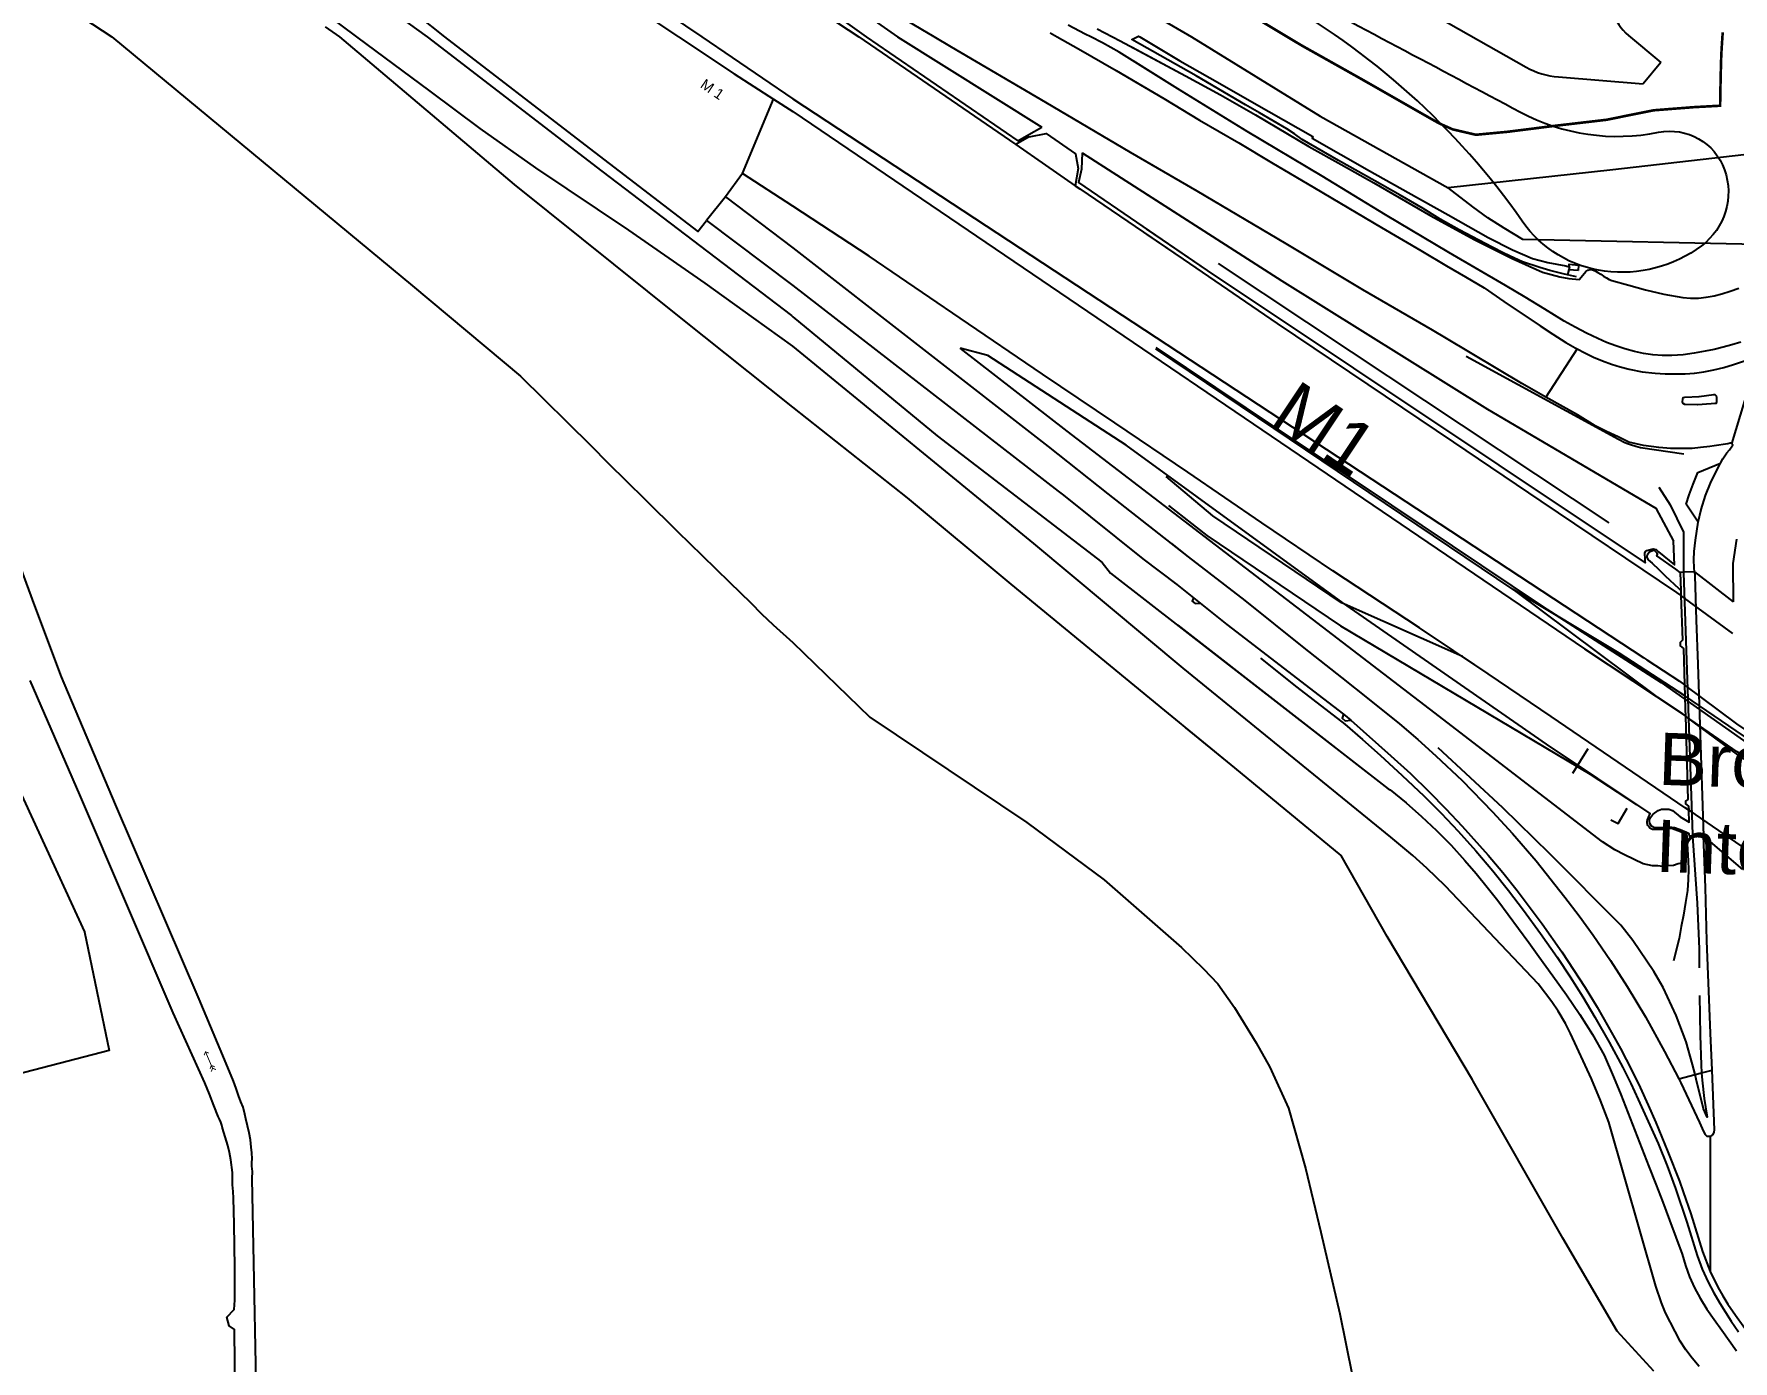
# Model space of a CAD drawing. Header units: millimetres. Extents: x 111502 to 977541, y 8702 to 1044108.
# Drawn here: x 488854.7 to 489180, y 240746.4 to 241000.6 of the extents above; entities that cross this region are included whole.
import ezdxf

# ---------------------------------------------------------------- set-up
doc = ezdxf.new("R2010")
doc.units = ezdxf.units.MM
doc.header["$LTSCALE"] = 0.25
doc.linetypes.add('DASHED2', pattern=[9.525, 6.35, -3.175])
for name, color, linetype in [('E HVSS As Laid HV', 10, 'Continuous'), ('X HVSS Site Background', 8, 'Continuous'), ('X HVSS Site Outline', 210, 'Continuous')]:
    doc.layers.add(name, color=color, linetype=linetype)
doc.styles.add('Arial', font='arial.ttf')
doc.styles.add('OS Master Map$1$Standard', font='txt')
doc.styles.add('Proposed Employment Area - 11-089-MP013-01a$0$Standard', font='txt')

# ---------------------------------------------------------------- blocks, each defined once
blk = doc.blocks.new('Proposed Commercial Boundary - 09.02.22')
at = {"layer": 'X HVSS Site Outline', "const_width": 500}
blk.add_lwpolyline([(489178035, 241000874), (489177962, 240999802), (489177891, 240998730), (489177821, 240997650), (489177757, 240996534), (489177723, 240995423), (489177692, 240994348), (489177663, 240993272), (489177638, 240992195), (489177614, 240991120), (489177593, 240990046), (489177536, 240986814), (489172412, 240986531), (489164790, 240985935), (489155762, 240984116), (489145970, 240982973), (489136913, 240981827), (489130758, 240981249), (489126318, 240982288), (489123649, 240983473), (489108470, 240992138), (489097440, 240998334), (489086416, 241004935)], dxfattribs=at)
blk = doc.blocks.new('commercial background')
at = {"layer": 'X HVSS Site Background'}
for p, q in [((453.37, 622.05), (627.69, 523.3)), ((647.3, 529.32), (653.48, 524.14)), ((653.48, 524.14), (650.08, 520.09)), ((633.88, 521.4), (650.08, 520.09))]:
    blk.add_line(p, q, dxfattribs=at)
at = {"layer": 'X HVSS Site Background', "flags": 128}
blk.add_lwpolyline([(297.76, 795.91), (299.25, 786.09, 0.171396), (322.8, 742, -0.159917), (335.16, 720.05, 0.156852), (365.87, 664.74, 0.097544), (417.35, 632.59, -0.054249), (451.83, 614.97, 0.023813), (579.38, 539.73, -0.001199), (626.62, 514.66, 0.174027), (653.07, 510.79, -0.373243), (665.69, 503.63, -0.328516), (661.28, 489.05, -0.195571), (642.71, 484.19, -0.210652), (626.96, 493.75, 0.114792), (578.8, 537.05, 0.018282), (509.97, 571.78, -0.045174), (422.04, 622.23, 0.022915), (380.93, 648.31, 0.002072), (344.51, 668.94, -0.226002), (325.65, 695.65, 0.144624), (296.32, 755.19, -0.231368), (289.22, 778.95, -0.118362), (293.5, 789.05, 0.21791), (294.92, 795.86)], format="xyb", close=True, dxfattribs=at)
at = {"layer": 'X HVSS Site Background'}
for centre, radius, start, end in [((653.08, 536.22), 9, 158.4187, 230.032), ((635.08, 536.35), 15, 240.4683, 265.3844)]:
    blk.add_arc(centre, radius, start, end, dxfattribs=at)
at = {"layer": 'X HVSS Site Background', "style": 'Proposed Employment Area - 11-089-MP013-01a$0$Standard'}
for p, rotation in [((485.88, 899.5), 95.9302), ((729.37, 850.69), 240.5366), ((319.53, 839.47), 95.9302), ((520.9, 756.6), 330.4683), ((1582.14, 507.49), 240.4683), ((1846.75, 293.1), 209.3143), ((1096.5, 265.37), 60.4683)]:
    blk.add_attdef('NOOFPARKINGSPACES', p, '', height=0.3, rotation=rotation, dxfattribs=at)
blk = doc.blocks.new('OS Master Map$1$OSS6')
at = {"color": 8, "true_color": 0x707070, "const_width": 0.174, "flags": 128}
for points in [[(0.5, 0.5), (0, 0), (0.5, -0.5)], [(0, 0), (3.438, 0)], [(3.35, 0.5), (2.85, 0), (3.35, -0.5)], [(3.938, 0.5), (3.438, 0), (3.938, -0.5)]]:
    blk.add_lwpolyline(points, dxfattribs=at)
blk = doc.blocks.new('OS MAP 060722')
at = {"layer": 'X HVSS Site Background', "flags": 128}
for points in [[(247.69, 1875.23), (250.61, 1873.69), (250.61, 1873.69), (252.05, 1872.92), (252.05, 1872.92), (264.58, 1866.25), (264.58, 1866.25), (271.3, 1862.56), (271.3, 1862.56), (277.96, 1858.77), (277.96, 1858.77), (288.17, 1852.71), (288.17, 1852.71), (294.4, 1849.22), (294.4, 1849.22), (300.64, 1845.73), (300.64, 1845.73), (311.55, 1839.41), (311.55, 1839.41), (319.88, 1834.86), (319.88, 1834.86), (327.11, 1831.22), (327.11, 1831.22), (332.97, 1828.65), (332.97, 1828.65), (334.61, 1828.16), (334.61, 1828.16), (336.28, 1827.74), (336.28, 1827.74), (337.97, 1827.43), (337.97, 1827.43), (339.94, 1827.23), (339.94, 1827.23), (340.34, 1827.68), (340.34, 1827.68), (341.25, 1828.74), (341.25, 1828.74), (341.63, 1829.03), (341.63, 1829.03), (342.06, 1829.12), (342.06, 1829.12), (342.53, 1829.04), (342.53, 1829.04), (343.03, 1828.85), (343.03, 1828.85), (343.56, 1828.56), (343.56, 1828.56), (344.1, 1828.22), (344.1, 1828.22), (344.65, 1827.86), (344.65, 1827.86), (345.19, 1827.52), (345.19, 1827.52), (345.73, 1827.23), (345.73, 1827.23), (346.25, 1827.03), (346.25, 1827.03), (349.45, 1826.12), (349.45, 1826.12), (352.67, 1825.26), (352.67, 1825.26), (356.2, 1824.39), (356.2, 1824.39), (359.79, 1823.74), (359.79, 1823.74), (361.29, 1823.62), (361.29, 1823.62), (362.8, 1823.66), (362.8, 1823.66), (364.31, 1823.84), (364.31, 1823.84), (365.8, 1824.12), (365.8, 1824.12), (367.26, 1824.49), (367.26, 1824.49), (368.91, 1824.97), (368.91, 1824.97), (370.53, 1825.53)], [(370.9, 1815.23), (369.22, 1814.71), (369.22, 1814.71), (367.52, 1814.24), (367.52, 1814.24), (365.8, 1813.84), (365.8, 1813.84), (364.08, 1813.48), (364.08, 1813.48), (361.97, 1813.11), (361.97, 1813.11), (359.85, 1812.82), (359.85, 1812.82), (357.71, 1812.68), (357.71, 1812.68), (355.91, 1812.68), (355.91, 1812.68), (354.1, 1812.81), (354.1, 1812.81), (352.31, 1813.06), (352.31, 1813.06), (350.54, 1813.44), (350.54, 1813.44), (348.74, 1813.93), (348.74, 1813.93), (346.97, 1814.51), (346.97, 1814.51), (345.23, 1815.17), (345.23, 1815.17), (343.52, 1815.91), (343.52, 1815.91), (341.34, 1816.95), (341.34, 1816.95), (339.2, 1818.06), (339.2, 1818.06), (337.1, 1819.25), (337.1, 1819.25), (333.36, 1821.52), (333.36, 1821.52), (329.64, 1823.81), (329.64, 1823.81), (325.89, 1826.07), (325.89, 1826.07), (315.03, 1832.39), (315.03, 1832.39), (302.86, 1839.62), (302.86, 1839.62), (290.74, 1847), (290.74, 1847), (276.4, 1855.54), (276.4, 1855.54), (263.11, 1863.73), (263.11, 1863.73), (251.9, 1870.75), (251.9, 1870.75), (248.66, 1872.53), (248.66, 1872.53), (246.43, 1873.69), (246.43, 1873.69), (245.38, 1874.24), (245.38, 1874.24), (242.1, 1875.96)], [(41.82, 2010.49), (105.62, 1971.09), (105.62, 1971.09), (127.72, 1958.13), (127.72, 1958.13), (189.42, 1920.57), (189.42, 1920.57), (225.25, 1898.49), (225.25, 1898.49), (252.75, 1881.29), (252.75, 1881.29), (265.72, 1873.69), (265.72, 1873.69), (290.35, 1858.49), (290.35, 1858.49), (314.9, 1844.75)], [(362.92, 1618.99), (361.62, 1620.59), (361.62, 1620.59), (360.42, 1622.19), (360.42, 1622.19), (359.32, 1623.89), (359.32, 1623.89), (358.32, 1625.69), (358.32, 1625.69), (356.52, 1629.29), (356.52, 1629.29), (355.72, 1631.19), (355.72, 1631.19), (354.62, 1634.39), (354.62, 1634.39), (345.62, 1665.79), (345.62, 1665.79), (344.02, 1669.99), (344.02, 1669.99), (342.32, 1674.09), (342.32, 1674.09), (338.32, 1682.79), (338.32, 1682.79), (337.32, 1684.69), (337.32, 1684.69), (335.92, 1687.09), (335.92, 1687.09), (334.72, 1688.89), (334.72, 1688.89), (332.12, 1692.29), (332.12, 1692.29), (316.82, 1708.49), (316.82, 1708.49), (314.32, 1711.09), (314.32, 1711.09), (310.82, 1714.49), (310.82, 1714.49), (308.12, 1716.89), (308.12, 1716.89), (303.92, 1720.39), (303.92, 1720.39), (264.12, 1752.79), (264.12, 1752.79), (235.52, 1776.64), (235.52, 1776.64), (189.42, 1814.44), (189.42, 1814.44), (181.92, 1819.79), (181.92, 1819.79), (172.62, 1826.49), (172.62, 1826.49), (157.97, 1836.64), (157.97, 1836.64), (140.17, 1848.59), (140.17, 1848.59), (129.52, 1856.14), (129.52, 1856.14), (119.97, 1863.29), (119.97, 1863.29), (105.92, 1873.69), (105.92, 1873.69), (70.62, 1900.09)], [(103.67, 1885.09), (119.37, 1873.69), (119.37, 1873.69), (152.82, 1847.94), (152.82, 1847.94), (189.12, 1820.34), (189.12, 1820.34), (189.42, 1820.09), (189.42, 1820.09), (217.02, 1797.29), (217.02, 1797.29), (247.72, 1773.69), (247.72, 1773.69), (248.62, 1772.99), (248.62, 1772.99), (250.22, 1770.99), (250.22, 1770.99), (303.42, 1729.69), (303.42, 1729.69), (303.76, 1729.48), (303.76, 1729.48), (306.81, 1726.97), (306.81, 1726.97), (309.78, 1724.37), (309.78, 1724.37), (312.65, 1721.66), (312.65, 1721.66), (315.43, 1718.85), (315.43, 1718.85), (318.1, 1715.94), (318.1, 1715.94), (320.25, 1713.42), (320.25, 1713.42), (322.35, 1710.85), (322.35, 1710.85), (324.39, 1708.24), (324.39, 1708.24), (326.4, 1705.6), (326.4, 1705.6), (328.36, 1702.93), (328.36, 1702.93), (330.31, 1700.24), (330.31, 1700.24), (332.24, 1697.54), (332.24, 1697.54), (334.89, 1693.86), (334.89, 1693.86), (337.55, 1690.17), (337.55, 1690.17), (340.12, 1686.41), (340.12, 1686.41), (342.54, 1682.58), (342.54, 1682.58), (344.72, 1678.62), (344.72, 1678.62), (346.57, 1674.5), (346.57, 1674.5), (347.93, 1671.08), (347.93, 1671.08), (349.29, 1667.65), (349.29, 1667.65), (350.64, 1664.22), (350.64, 1664.22), (351.99, 1660.79), (351.99, 1660.79), (353.33, 1657.35), (353.33, 1657.35), (354.65, 1653.91), (354.65, 1653.91), (355.97, 1650.47), (355.97, 1650.47), (357.27, 1647.02), (357.27, 1647.02), (359.7, 1640.55), (359.7, 1640.55), (360.33, 1638.35), (360.33, 1638.35), (361.11, 1636.18), (361.11, 1636.18), (362.04, 1634.08), (362.04, 1634.08), (363.13, 1632.07), (363.13, 1632.07), (364.44, 1630), (364.44, 1630), (365.83, 1627.99), (365.83, 1627.99), (367.26, 1626), (367.26, 1626), (368.69, 1624.01), (368.69, 1624.01), (370.09, 1622)], [(10.02, 1905.79), (58.97, 1873.69), (58.97, 1873.69), (116.57, 1825.99), (116.57, 1825.99), (137.27, 1808.69), (137.27, 1808.69), (150.72, 1795.39), (150.72, 1795.39), (154.02, 1792.04), (154.02, 1792.04), (161.07, 1785.14), (161.07, 1785.14), (167.32, 1778.94), (167.32, 1778.94), (172.02, 1774.34), (172.02, 1774.34), (177.27, 1769.24), (177.27, 1769.24), (181.32, 1765.29), (181.32, 1765.29), (183.37, 1763.19), (183.37, 1763.19), (185.62, 1761.09), (185.62, 1761.09), (189.42, 1757.69), (189.42, 1757.69), (204.12, 1743.39), (204.12, 1743.39), (234.18, 1723.19), (234.18, 1723.19), (249.01, 1712.25), (249.01, 1712.25), (263.84, 1699.26), (263.84, 1699.26), (268, 1695.16), (268, 1695.16), (270.77, 1692.28), (270.77, 1692.28), (273.94, 1687.75), (273.94, 1687.75), (278.13, 1681), (278.13, 1681), (280.7, 1676.37), (280.7, 1676.37), (284.31, 1668.52), (284.31, 1668.52), (287.55, 1656.97), (287.55, 1656.97), (290.48, 1644.72), (290.48, 1644.72), (294.16, 1629.08), (294.16, 1629.08), (296.47, 1617.39)], [(354.27, 1618.12), (347.22, 1625.79), (347.22, 1625.79), (336.82, 1643.59), (336.82, 1643.59), (319.67, 1673.64), (319.67, 1673.64), (319.52, 1673.89), (319.52, 1673.89), (303.22, 1701.39), (303.22, 1701.39), (294.42, 1716.89), (294.42, 1716.89), (274.02, 1733.69), (274.02, 1733.69), (260.62, 1744.69), (260.62, 1744.69), (231.22, 1768.89), (231.22, 1768.89), (211.32, 1785.39), (211.32, 1785.39), (189.42, 1802.79), (189.42, 1802.79), (168.02, 1819.84), (168.02, 1819.84), (136.07, 1845.39), (136.07, 1845.39), (102.62, 1873.69), (102.62, 1873.69), (99.92, 1875.59)], [(71.66, 1937.3), (157.62, 1880.26), (157.62, 1880.26), (167.52, 1873.69), (167.52, 1873.69), (178.17, 1866.59), (178.17, 1866.59), (185.68, 1861.78)], [(60.24, 1921.08), (76.72, 1909.79), (76.72, 1909.79), (81.12, 1906.69), (81.12, 1906.69), (85.12, 1903.89), (85.12, 1903.89), (88.92, 1900.79), (88.92, 1900.79), (94.52, 1896.39), (94.52, 1896.39), (106.82, 1886.39), (106.82, 1886.39), (122.72, 1873.69), (122.72, 1873.69), (149.57, 1852.99), (149.57, 1852.99), (171.22, 1836.39), (171.22, 1836.39), (172.87, 1838.54)], [(238.65, 1874.46), (240.04, 1873.69), (240.04, 1873.69), (244.11, 1871.43), (244.11, 1871.43), (251.28, 1867.23), (251.28, 1867.23), (260.42, 1861.88), (260.42, 1861.88), (267.29, 1857.73), (267.29, 1857.73), (274.81, 1853.38), (274.81, 1853.38), (281.08, 1849.64), (281.08, 1849.64), (289.26, 1844.79), (289.26, 1844.79), (302.14, 1837.16), (302.14, 1837.16), (309.66, 1832.76), (309.66, 1832.76), (314.56, 1829.83), (314.56, 1829.83), (318.19, 1827.73), (318.19, 1827.73), (321.79, 1825.59), (321.79, 1825.59), (325.57, 1823.01), (325.57, 1823.01), (332.49, 1818.36), (332.49, 1818.36), (334.95, 1816.74), (334.95, 1816.74), (337.44, 1815.17), (337.44, 1815.17), (339.22, 1814.13), (339.22, 1814.13), (339.55, 1813.96)], [(160.17, 1901.34), (189.42, 1882.09), (189.42, 1882.09), (202.02, 1873.69), (202.02, 1873.69), (226.42, 1856.99), (226.42, 1856.99), (232.08, 1853.08)], [(333.6, 1804.7), (329.01, 1807.29), (329.01, 1807.29), (314.58, 1815.89), (314.58, 1815.89), (311.89, 1817.5), (311.89, 1817.5), (298.57, 1825.23), (298.57, 1825.23), (283.83, 1834.02), (283.83, 1834.02), (266.79, 1844.11), (266.79, 1844.11), (254.04, 1851.55), (254.04, 1851.55), (237.82, 1861.14), (237.82, 1861.14), (219.78, 1871.73), (219.78, 1871.73), (216.47, 1873.69), (216.47, 1873.69), (210.07, 1877.48)], [(149.35, 1889.02), (159.44, 1882.18), (159.44, 1882.18), (171.97, 1873.69), (171.97, 1873.69), (189.42, 1861.84), (189.42, 1861.84), (352.32, 1754.74), (352.32, 1754.74), (352.92, 1754.34), (352.92, 1754.34), (359.17, 1750.29), (359.17, 1750.29), (360.14, 1749.57)], [(192.42, 1885.69), (194.02, 1880.39), (194.02, 1880.39), (203.42, 1873.69), (203.42, 1873.69), (232.47, 1853.79), (232.47, 1853.79), (234.59, 1854.97), (234.59, 1854.97), (237.08, 1856.37)], [(192.42, 1885.69), (209.42, 1873.69), (209.42, 1873.69), (237.08, 1856.37)], [(337.72, 1828.13), (336.9, 1828.31), (336.9, 1828.31), (334.33, 1828.95), (334.33, 1828.95), (332.46, 1829.51), (332.46, 1829.51), (329.13, 1830.62), (329.13, 1830.62), (327.56, 1831.28), (327.56, 1831.28), (325.43, 1832.32), (325.43, 1832.32), (323.32, 1833.4), (323.32, 1833.4), (317.01, 1836.73), (317.01, 1836.73), (313.37, 1838.76), (313.37, 1838.76), (310.09, 1840.83), (310.09, 1840.83), (305.69, 1843.36), (305.69, 1843.36), (300.84, 1846.09), (300.84, 1846.09), (293.87, 1850.03), (293.87, 1850.03), (286.9, 1854.02), (286.9, 1854.02), (285.44, 1855.13), (285.44, 1855.13), (283.97, 1856.09), (283.97, 1856.09), (281.36, 1857.64), (281.36, 1857.64), (278.73, 1859.17), (278.73, 1859.17), (276.1, 1860.69), (276.1, 1860.69), (266.6, 1866.2), (266.6, 1866.2), (254.33, 1873.18), (254.33, 1873.18), (255.32, 1873.69), (255.32, 1873.69), (255.59, 1873.83), (255.59, 1873.83), (255.83, 1873.69), (255.83, 1873.69), (263.52, 1869.13), (263.52, 1869.13), (271.15, 1864.79), (271.15, 1864.79), (277.71, 1860.99), (277.71, 1860.99), (288.98, 1854.58), (288.98, 1854.58), (288.82, 1854.32), (288.82, 1854.32), (299.83, 1848.06), (299.83, 1848.06), (307.21, 1843.91), (307.21, 1843.91), (314.88, 1839.61), (314.88, 1839.61), (318.7, 1837.41), (318.7, 1837.41), (322.56, 1835.27), (322.56, 1835.27), (327.21, 1832.89), (327.21, 1832.89), (331, 1831.27), (331, 1831.27), (332.48, 1830.83), (332.48, 1830.83), (333.98, 1830.46), (333.98, 1830.46), (337.41, 1829.81), (337.41, 1829.81), (338.03, 1829.67)], [(179.77, 1847.49), (185.68, 1861.78)], [(185.68, 1861.78), (189.42, 1859.39), (189.42, 1859.39), (340.97, 1756.49), (340.97, 1756.49), (359.47, 1744.19), (359.47, 1744.19), (360.32, 1743.57)], [(234.67, 1854.57), (232.08, 1853.08)], [(234.67, 1854.57), (237.87, 1855.18), (237.87, 1855.18), (243.5, 1851.29), (243.5, 1851.29), (244.03, 1848.51)], [(232.08, 1853.08), (243.47, 1845.19)], [(244.8, 1851.51), (244.66, 1848.32), (244.66, 1848.32), (244.09, 1845.82), (244.09, 1845.82), (268.72, 1828.94), (268.72, 1828.94), (352.62, 1772.94), (352.62, 1772.94), (352.64, 1773.04), (352.64, 1773.04), (352.58, 1773.05), (352.58, 1773.05), (352.58, 1774.05), (352.58, 1774.05), (352.55, 1774.42), (352.55, 1774.42), (352.53, 1774.79), (352.53, 1774.79), (352.66, 1775.11), (352.66, 1775.11), (352.95, 1775.32), (352.95, 1775.32), (353.64, 1775.53), (353.64, 1775.53), (354.11, 1775.63), (354.11, 1775.63), (354.69, 1775.47), (354.69, 1775.47), (355.17, 1775.05), (355.17, 1775.05), (358.23, 1772.57), (358.23, 1772.57), (358.02, 1777.09)], [(244.8, 1851.51), (283.02, 1826.99), (283.02, 1826.99), (322.42, 1802.39), (322.42, 1802.39), (354.62, 1783.39), (354.62, 1783.39), (358.02, 1777.09)], [(378.2, 1851.85), (346.4, 1848.25), (346.4, 1848.25), (314.9, 1844.75)], [(378.2, 1851.85), (377.12, 1833.85), (377.12, 1833.85), (329.15, 1834.87), (329.15, 1834.87), (325.6, 1837.05), (325.6, 1837.05), (322.5, 1839.05), (322.5, 1839.05), (319.6, 1841.15), (319.6, 1841.15), (314.9, 1844.75)], [(244.03, 1848.51), (243.47, 1845.19)], [(179.77, 1847.49), (176.47, 1843.04)], [(360.95, 1725.57), (360.27, 1726.04), (360.27, 1726.04), (334.62, 1743.54), (334.62, 1743.54), (322.52, 1751.69), (322.52, 1751.69), (309.42, 1760.49), (309.42, 1760.49), (292.82, 1771.39), (292.82, 1771.39), (279.22, 1780.59), (279.22, 1780.59), (265.02, 1790.29), (265.02, 1790.29), (251.02, 1799.79), (251.02, 1799.79), (237.22, 1809.09), (237.22, 1809.09), (221.42, 1819.79), (221.42, 1819.79), (204.02, 1831.69), (204.02, 1831.69), (189.42, 1841.24), (189.42, 1841.24), (179.77, 1847.49)], [(243.47, 1845.19), (244.32, 1844.59), (244.32, 1844.59), (264.12, 1831.09), (264.12, 1831.09), (282.12, 1818.79), (282.12, 1818.79), (299.52, 1807.09), (299.52, 1807.09), (315.92, 1796.09), (315.92, 1796.09), (332.62, 1784.79), (332.62, 1784.79), (358.62, 1767.29), (358.62, 1767.29), (359.45, 1766.68)], [(176.47, 1843.04), (172.87, 1838.54)], [(176.47, 1843.04), (189.42, 1833.29), (189.42, 1833.29), (238.27, 1795.24), (238.27, 1795.24), (249.72, 1786.19), (249.72, 1786.19), (265.1, 1774.12), (265.1, 1774.12), (275.96, 1765.73), (275.96, 1765.73), (287.27, 1756.68), (287.27, 1756.68), (294.44, 1750.97), (294.44, 1750.97), (299.74, 1746.78), (299.74, 1746.78), (305.55, 1742.08), (305.55, 1742.08), (309.07, 1739.08), (309.07, 1739.08), (312.52, 1736.01), (312.52, 1736.01), (317.57, 1731.26), (317.57, 1731.26), (323.38, 1725.25), (323.38, 1725.25), (327.21, 1721.11), (327.21, 1721.11), (331.71, 1715.85), (331.71, 1715.85), (337.21, 1708.93), (337.21, 1708.93), (339.99, 1705.33), (339.99, 1705.33), (342.67, 1701.65), (342.67, 1701.65), (345.96, 1696.77), (345.96, 1696.77), (349.13, 1691.8), (349.13, 1691.8), (352.66, 1685.99), (352.66, 1685.99), (356.3, 1679.37), (356.3, 1679.37), (359.03, 1674.13)], [(172.87, 1838.54), (189.42, 1826.04), (189.42, 1826.04), (240.17, 1786.69), (240.17, 1786.69), (241.22, 1785.89), (241.22, 1785.89), (256.42, 1773.69), (256.42, 1773.69), (262.92, 1768.77), (262.92, 1768.77), (266.11, 1766.24), (266.11, 1766.24), (265.85, 1765.58), (265.85, 1765.58), (266.41, 1765.13), (266.41, 1765.13), (267.42, 1765.23), (267.42, 1765.23), (272.52, 1761.13), (272.52, 1761.13), (291, 1746.88), (291, 1746.88), (294.84, 1743.95), (294.84, 1743.95), (294.59, 1743.19), (294.59, 1743.19), (295.14, 1742.69), (295.14, 1742.69), (296.21, 1742.79), (296.21, 1742.79), (303.93, 1735.97), (303.93, 1735.97), (307.64, 1732.58), (307.64, 1732.58), (311.25, 1729.09), (311.25, 1729.09), (314.44, 1725.84), (314.44, 1725.84), (317.57, 1722.53), (317.57, 1722.53), (322.57, 1716.97), (322.57, 1716.97), (325.36, 1713.61), (325.36, 1713.61), (328.07, 1710.2), (328.07, 1710.2), (332.87, 1703.83), (332.87, 1703.83), (336.65, 1698.42), (336.65, 1698.42), (341.1, 1691.6), (341.1, 1691.6), (343.38, 1687.84), (343.38, 1687.84), (345.59, 1684.02), (345.59, 1684.02), (347.87, 1679.91), (347.87, 1679.91), (350.03, 1675.74), (350.03, 1675.74), (351.63, 1672.44), (351.63, 1672.44), (353.15, 1669.09), (353.15, 1669.09), (354.63, 1665.73), (354.63, 1665.73), (356.97, 1660.16), (356.97, 1660.16), (359.17, 1654.52), (359.17, 1654.52), (359.88, 1652.44), (359.88, 1652.44), (361.34, 1648.24), (361.34, 1648.24), (363.61, 1641.02), (363.61, 1641.02), (365.08, 1637.23)], [(337.98, 1829.1), (337.72, 1828.13)], [(337.98, 1829.1), (337.93, 1829.11)], [(338.03, 1829.67), (338.12, 1829.66), (338.12, 1829.66), (337.98, 1829.1)], [(339.75, 1828.91), (337.98, 1829.1)], [(338.03, 1829.67), (338.08, 1830.13), (338.08, 1830.13), (339.85, 1829.98), (339.85, 1829.98), (339.75, 1828.91)], [(339.48, 1827.74), (337.72, 1828.13)], [(360.42, 1715.69), (359.92, 1715.49), (359.92, 1715.49), (358.92, 1715.29), (358.92, 1715.29), (358.02, 1714.99), (358.02, 1714.99), (356.92, 1714.89), (356.92, 1714.89), (355.92, 1714.79), (355.92, 1714.79), (355.02, 1714.89), (355.02, 1714.89), (354.02, 1714.89), (354.02, 1714.89), (352.22, 1715.29), (352.22, 1715.29), (348.62, 1716.99), (348.62, 1716.99), (346.82, 1717.99), (346.82, 1717.99), (344.42, 1719.49), (344.42, 1719.49), (311.32, 1744.99), (311.32, 1744.99), (241.92, 1798.19), (241.92, 1798.19), (221.42, 1814.09)], [(360.42, 1715.69), (360.17, 1721.09), (360.17, 1721.09), (358.32, 1721.79), (358.32, 1721.79), (357.82, 1721.99), (357.82, 1721.99), (357.42, 1722.04), (357.42, 1722.04), (357.17, 1722.04), (357.17, 1722.04), (356.87, 1721.99), (356.87, 1721.99), (356.42, 1721.84), (356.42, 1721.84), (354.47, 1721.84), (354.47, 1721.84), (354.22, 1721.89), (354.22, 1721.89), (354.02, 1721.89), (354.02, 1721.89), (353.52, 1722.14), (353.52, 1722.14), (353.37, 1722.29), (353.37, 1722.29), (353.22, 1722.49), (353.22, 1722.49), (353.12, 1722.64), (353.12, 1722.64), (353.02, 1722.84), (353.02, 1722.84), (352.97, 1723.09), (352.97, 1723.09), (352.97, 1723.39), (352.97, 1723.39), (353.07, 1723.79), (353.07, 1723.79), (353.27, 1724.19), (353.27, 1724.19), (353.57, 1724.94), (353.57, 1724.94), (333.72, 1738.19), (333.72, 1738.19), (294.72, 1765.29), (294.72, 1765.29), (253.22, 1795.49), (253.22, 1795.49), (226.72, 1812.69), (226.72, 1812.69), (221.42, 1814.09)], [(360, 1793.75), (351.7, 1794.95), (351.7, 1794.95), (350.8, 1795.25), (350.8, 1795.25), (349.8, 1795.55), (349.8, 1795.55), (349.25, 1795.75), (349.25, 1795.75), (348.7, 1795.95), (348.7, 1795.95), (347.5, 1796.55), (347.5, 1796.55), (318.35, 1812.49)], [(339.55, 1813.96), (333.6, 1804.7)], [(339.55, 1813.96), (341.03, 1813.15), (341.03, 1813.15), (342.73, 1812.35), (342.73, 1812.35), (344.46, 1811.64), (344.46, 1811.64), (346.14, 1811.02), (346.14, 1811.02), (347.84, 1810.49), (347.84, 1810.49), (349.56, 1810.02), (349.56, 1810.02), (352.02, 1809.52), (352.02, 1809.52), (354.51, 1809.26), (354.51, 1809.26), (356.43, 1809.16), (356.43, 1809.16), (358.35, 1809.12), (358.35, 1809.12), (360.27, 1809.15), (360.27, 1809.15), (362.07, 1809.3), (362.07, 1809.3), (363.86, 1809.56), (363.86, 1809.56), (365.76, 1809.93), (365.76, 1809.93), (367.65, 1810.39), (367.65, 1810.39), (369.52, 1810.92)], [(369.17, 1795.76), (374.37, 1812.84)], [(369.17, 1795.76), (369.07, 1795.86), (369.07, 1795.86), (368.91, 1795.86), (368.91, 1795.86), (368.41, 1795.76), (368.41, 1795.76), (365.83, 1795.35), (365.83, 1795.35), (365, 1795.25), (365, 1795.25), (363.19, 1795.01), (363.19, 1795.01), (361.59, 1794.85), (361.59, 1794.85), (357.5, 1794.85), (357.5, 1794.85), (355.2, 1795.05), (355.2, 1795.05), (352.3, 1795.45), (352.3, 1795.45), (349.5, 1796.05), (349.5, 1796.05), (347.45, 1797.08), (347.45, 1797.08), (345.22, 1798.09), (345.22, 1798.09), (343.05, 1799.2), (343.05, 1799.2), (339.67, 1801.27), (339.67, 1801.27), (333.6, 1804.7)], [(360.21, 1804.71), (362.94, 1804.81), (362.94, 1804.81), (365.77, 1805.21), (365.77, 1805.21), (365.97, 1805.16), (365.97, 1805.16), (366.18, 1804.96), (366.18, 1804.96), (366.28, 1804.7), (366.28, 1804.7), (366.28, 1803.79), (366.28, 1803.79), (366.18, 1803.49), (366.18, 1803.49), (365.97, 1803.44), (365.97, 1803.44), (365.22, 1803.39), (365.22, 1803.39), (362.64, 1803.24), (362.64, 1803.24), (360.21, 1803.29), (360.21, 1803.29), (359.86, 1803.49), (359.86, 1803.49), (359.76, 1803.75), (359.76, 1803.75), (359.81, 1804.35), (359.81, 1804.35), (359.91, 1804.61), (359.91, 1804.61), (360.21, 1804.71)], [(370.07, 1777.51), (369.41, 1772.81), (369.41, 1772.81), (369.43, 1765.46)], [(27.47, 1759.34), (53.77, 1702.29), (53.77, 1702.29), (58.47, 1679.54), (58.47, 1679.54), (37.52, 1674.09)], [(367.03, 1792.04), (367.49, 1792.86), (367.49, 1792.86), (368.26, 1793.99), (368.26, 1793.99), (368.76, 1794.58), (368.76, 1794.58), (369.22, 1795.2), (369.22, 1795.2), (369.34, 1795.35), (369.34, 1795.35), (369.37, 1795.5), (369.37, 1795.5), (369.17, 1795.76)], [(362.75, 1780.73), (360.48, 1784.18), (360.48, 1784.18), (361.03, 1785.95), (361.03, 1785.95), (361.79, 1788.02), (361.79, 1788.02), (362.7, 1790.24), (362.7, 1790.24), (367.03, 1792.04)], [(362.75, 1780.73), (362.75, 1780.75), (362.75, 1780.75), (363.3, 1783.18), (363.3, 1783.18), (364.16, 1785.86), (364.16, 1785.86), (365.09, 1788.19), (365.09, 1788.19), (366.19, 1790.45), (366.19, 1790.45), (366.82, 1791.67), (366.82, 1791.67), (367.03, 1792.04)], [(355.22, 1787.47), (357.39, 1784.07), (357.39, 1784.07), (359.95, 1778.8), (359.95, 1778.8), (359.92, 1771.14)], [(362.05, 1771.22), (362.01, 1772), (362.01, 1772), (361.95, 1773.55), (361.95, 1773.55), (361.99, 1775.1), (361.99, 1775.1), (362.24, 1777.27), (362.24, 1777.27), (362.48, 1779.01), (362.48, 1779.01), (362.75, 1780.73)], [(86.97, 1600.14), (85.87, 1655.04), (85.87, 1655.04), (85.92, 1656.34), (85.92, 1656.34), (85.82, 1657.39), (85.82, 1657.39), (85.82, 1658.09), (85.82, 1658.09), (85.87, 1658.79), (85.87, 1658.79), (85.77, 1659.94), (85.77, 1659.94), (85.67, 1661.04), (85.67, 1661.04), (85.52, 1662.44), (85.52, 1662.44), (85.27, 1663.79), (85.27, 1663.79), (84.97, 1665.14), (84.97, 1665.14), (84.62, 1666.44), (84.62, 1666.44), (84.47, 1667.34), (84.47, 1667.34), (84.17, 1668.69), (84.17, 1668.69), (83.67, 1669.69), (83.67, 1669.69), (83.27, 1670.89), (83.27, 1670.89), (82.77, 1672.29), (82.77, 1672.29), (82.27, 1673.64), (82.27, 1673.64), (80.57, 1677.79), (80.57, 1677.79), (75.72, 1689.34), (75.72, 1689.34), (59.67, 1726.69), (59.67, 1726.69), (49.32, 1751.09), (49.32, 1751.09), (44.27, 1764.74), (44.27, 1764.74), (40.37, 1775.34)], [(359.32, 1771.12), (358.48, 1771.73), (358.48, 1771.73), (354.84, 1774.32), (354.84, 1774.32), (354.94, 1774.62), (354.94, 1774.62), (354.87, 1774.83), (354.87, 1774.83), (354.74, 1775.02), (354.74, 1775.02), (354.39, 1775.28), (354.39, 1775.28), (354.03, 1775.23), (354.03, 1775.23), (353.43, 1775.02), (353.43, 1775.02), (353.02, 1774.57), (353.02, 1774.57), (352.93, 1774.27), (352.93, 1774.27), (352.92, 1773.96), (352.92, 1773.96), (353.17, 1773.51), (353.17, 1773.51), (353.54, 1773.2), (353.54, 1773.2), (353.93, 1772.9), (353.93, 1772.9), (355.19, 1771.69), (355.19, 1771.69), (356.45, 1770.48), (356.45, 1770.48), (359.06, 1768), (359.06, 1768), (359.42, 1767.67)], [(82.72, 1600.19), (82.47, 1626.09), (82.47, 1626.09), (81.47, 1626.79), (81.47, 1626.79), (81.02, 1628.44), (81.02, 1628.44), (82.42, 1629.94), (82.42, 1629.94), (82.52, 1631.69), (82.52, 1631.69), (82.52, 1637.99), (82.52, 1637.99), (82.42, 1646.29), (82.42, 1646.29), (82.27, 1651.24), (82.27, 1651.24), (82.22, 1652.54), (82.22, 1652.54), (82.12, 1653.79), (82.12, 1653.79), (82.12, 1654.99), (82.12, 1654.99), (82.07, 1656.19), (82.07, 1656.19), (81.77, 1658.59), (81.77, 1658.59), (81.52, 1659.99), (81.52, 1659.99), (81.22, 1661.34), (81.22, 1661.34), (80.67, 1662.99), (80.67, 1662.99), (80.17, 1664.64), (80.17, 1664.64), (80.07, 1665.24), (80.07, 1665.24), (79.87, 1665.79), (79.87, 1665.79), (79.62, 1666.39), (79.62, 1666.39), (79.37, 1666.89), (79.37, 1666.89), (78.52, 1668.99), (78.52, 1668.99), (77.67, 1671.19), (77.67, 1671.19), (76.77, 1673.34), (76.77, 1673.34), (70.72, 1686.74), (70.72, 1686.74), (52.87, 1728.54), (52.87, 1728.54), (43.37, 1750.44)], [(359.32, 1771.12), (359.28, 1771.12), (359.28, 1771.12), (359.42, 1767.67)], [(359.92, 1771.14), (359.32, 1771.12)], [(362.05, 1771.22), (359.92, 1771.14)], [(359.92, 1771.14), (359.92, 1771.05), (359.92, 1771.05), (361.67, 1720.94), (361.67, 1720.94), (361.69, 1720.61)], [(362.05, 1771.22), (369.43, 1765.46)], [(362.05, 1771.22), (362.09, 1770.45), (362.09, 1770.45), (362.39, 1761.99), (362.39, 1761.99), (362.69, 1753.53), (362.69, 1753.53), (363.14, 1739.99), (363.14, 1739.99), (363.74, 1722.51), (363.74, 1722.51), (363.8, 1720.66)], [(359.45, 1766.68), (359.78, 1758.13), (359.78, 1758.13), (359.28, 1757.68), (359.28, 1757.68), (359.28, 1757.02), (359.28, 1757.02), (359.93, 1756.57), (359.93, 1756.57), (360.14, 1749.57)], [(359.42, 1767.67), (359.45, 1766.68)], [(369.42, 1759.39), (359.45, 1766.68)], [(278.96, 1754.69), (285.93, 1749.14), (285.93, 1749.14), (295.07, 1742.06), (295.07, 1742.06), (298.5, 1739.13), (298.5, 1739.13), (301.84, 1736.1), (301.84, 1736.1), (306.06, 1732.23), (306.06, 1732.23), (310.22, 1728.32), (310.22, 1728.32), (313.55, 1724.98), (313.55, 1724.98), (316.79, 1721.54), (316.79, 1721.54), (320.18, 1717.8), (320.18, 1717.8), (323.45, 1713.96), (323.45, 1713.96), (326.42, 1710.2), (326.42, 1710.2), (329.31, 1706.39), (329.31, 1706.39), (332.59, 1701.95), (332.59, 1701.95), (335.77, 1697.44), (335.77, 1697.44), (338.26, 1693.66), (338.26, 1693.66), (340.64, 1689.82), (340.64, 1689.82), (342.94, 1685.92), (342.94, 1685.92), (345.72, 1681.14), (345.72, 1681.14), (348.34, 1676.27), (348.34, 1676.27), (349.83, 1673.23), (349.83, 1673.23), (351.27, 1670.16), (351.27, 1670.16), (355.06, 1661.72), (355.06, 1661.72), (356.8, 1657.46), (356.8, 1657.46), (358.39, 1653.13), (358.39, 1653.13), (360.56, 1646.67), (360.56, 1646.67), (362.58, 1640.25), (362.58, 1640.25), (363.51, 1637.66), (363.51, 1637.66), (364.65, 1635.15), (364.65, 1635.15), (365.72, 1633.13), (365.72, 1633.13), (366.87, 1631.16), (366.87, 1631.16), (369.04, 1627.67), (369.04, 1627.67), (370.46, 1625.66)], [(360.14, 1749.57), (360.2, 1747.47), (360.2, 1747.47), (360.28, 1744.91), (360.28, 1744.91), (360.32, 1743.57)], [(371.77, 1741.05), (370.17, 1742.14), (370.17, 1742.14), (360.14, 1749.57)], [(360.32, 1743.57), (360.78, 1727.62), (360.78, 1727.62), (360.33, 1727.32), (360.33, 1727.32), (360.33, 1726.76), (360.33, 1726.76), (360.93, 1726.36), (360.93, 1726.36), (360.95, 1725.57)], [(372.01, 1735.1), (370.37, 1736.19), (370.37, 1736.19), (360.32, 1743.57)], [(362.18, 1674.93), (361.69, 1676.85), (361.69, 1676.85), (360.43, 1681.2), (360.43, 1681.2), (358.55, 1686.23), (358.55, 1686.23), (356.04, 1691.58), (356.04, 1691.58), (354.26, 1694.7), (354.26, 1694.7), (350.21, 1700.63), (350.21, 1700.63), (347.97, 1703.52), (347.97, 1703.52), (334.33, 1717.21), (334.33, 1717.21), (325.37, 1726.05), (325.37, 1726.05), (312.97, 1737.52)], [(338.78, 1732.69), (341.67, 1737.38)], [(351.01, 1726.59), (341.96, 1732.54)], [(346.03, 1723.74), (347.45, 1723), (347.45, 1723), (349.17, 1725.94)], [(360.52, 1721.29), (359.32, 1721.79), (359.32, 1721.79), (358.22, 1722.19), (358.22, 1722.19), (357.22, 1722.29), (357.22, 1722.29), (356.32, 1722.19), (356.32, 1722.19), (354.42, 1722.19), (354.42, 1722.19), (353.82, 1722.49), (353.82, 1722.49), (353.52, 1722.99), (353.52, 1722.99), (353.42, 1723.49), (353.42, 1723.49), (353.42, 1723.69), (353.42, 1723.69), (353.62, 1724.19), (353.62, 1724.19), (354.02, 1724.69), (354.02, 1724.69), (354.12, 1724.79), (354.12, 1724.79), (355.12, 1725.49), (355.12, 1725.49), (355.72, 1725.79), (355.72, 1725.79), (357.12, 1725.79), (357.12, 1725.79), (357.82, 1725.49), (357.82, 1725.49), (359.32, 1724.29), (359.32, 1724.29), (361, 1723.25), (361, 1723.25), (360.95, 1725.57)], [(360.95, 1725.57), (371.09, 1718.64), (371.09, 1718.64), (372.7, 1717.55)], [(360.52, 1721.29), (360.82, 1715.89), (360.82, 1715.89), (360.92, 1714.19), (360.92, 1714.19), (360.82, 1712.29), (360.82, 1712.29), (360.72, 1710.19), (360.72, 1710.19), (360.32, 1707.89), (360.32, 1707.89), (359.92, 1705.49), (359.92, 1705.49), (359.52, 1703.29), (359.52, 1703.29), (359.12, 1700.99), (359.12, 1700.99), (358.02, 1696.69)], [(361.69, 1720.61), (361.06, 1720.6), (361.06, 1720.6), (361.05, 1721.07), (361.05, 1721.07), (360.52, 1721.29)], [(361.69, 1720.61), (363.8, 1720.66)], [(361.69, 1720.61), (362.57, 1707.75), (362.57, 1707.75), (362.92, 1699.01), (362.92, 1699.01), (362.92, 1695.37)], [(371.31, 1714.22), (363.8, 1720.66)], [(365.42, 1675.76), (365.14, 1682.86), (365.14, 1682.86), (364.39, 1700.54), (364.39, 1700.54), (364.14, 1710.79), (364.14, 1710.79), (363.8, 1720.66)], [(363.02, 1690.09), (363.12, 1682.39), (363.12, 1682.39), (363.3, 1676.81), (363.3, 1676.81), (363.42, 1675.25)], [(363.42, 1675.25), (365.42, 1675.76)], [(365.08, 1663.15), (365.38, 1663.27), (365.38, 1663.27), (365.64, 1663.46), (365.64, 1663.46), (365.84, 1663.91), (365.84, 1663.91), (365.87, 1664.34), (365.87, 1664.34), (365.42, 1675.76)], [(359.03, 1674.13), (362.18, 1674.93)], [(359.03, 1674.13), (359.43, 1673.36), (359.43, 1673.36), (363.01, 1665.73), (363.01, 1665.73), (363.27, 1665.16), (363.27, 1665.16), (363.54, 1664.59), (363.54, 1664.59), (363.8, 1664.02), (363.8, 1664.02), (364.07, 1663.46), (364.07, 1663.46), (364.43, 1663.15), (364.43, 1663.15), (364.76, 1663.12), (364.76, 1663.12), (365.08, 1663.15)], [(363.42, 1675.25), (363.52, 1673.87), (363.52, 1673.87), (363.92, 1670.33), (363.92, 1670.33), (364.5, 1666.8), (364.5, 1666.8), (363.75, 1668.39), (363.75, 1668.39), (362.4, 1674.07), (362.4, 1674.07), (362.18, 1674.93)], [(362.18, 1674.93), (363.42, 1675.25)], [(365.08, 1663.15), (365.08, 1637.23)], [(365.08, 1637.23), (366.54, 1634.2), (366.54, 1634.2), (367.46, 1632.56), (367.46, 1632.56), (368.46, 1630.97), (368.46, 1630.97), (369.87, 1628.85), (369.87, 1628.85), (371.34, 1626.77), (371.34, 1626.77), (374.11, 1623.03)]]:
    blk.add_lwpolyline(points, dxfattribs=at)
at = {"layer": 'X HVSS Site Background'}
for points in [[(254.37, 1871.69), (264.58, 1866.25), (271.3, 1862.56), (277.96, 1858.77), (288.17, 1852.71), (294.4, 1849.22), (300.64, 1845.73), (311.55, 1839.41), (319.88, 1834.86), (327.11, 1831.22), (332.97, 1828.65), (334.61, 1828.16), (336.28, 1827.74), (337.97, 1827.43), (339.94, 1827.23), (340.34, 1827.68), (341.25, 1828.74), (341.63, 1829.03), (342.06, 1829.12), (342.53, 1829.04), (343.03, 1828.85), (343.56, 1828.56), (344.1, 1828.22), (344.65, 1827.86), (345.19, 1827.52), (345.73, 1827.23), (346.25, 1827.03), (349.45, 1826.12), (352.67, 1825.26), (356.2, 1824.39), (359.79, 1823.74), (361.29, 1823.62), (362.8, 1823.66), (364.31, 1823.84), (365.8, 1824.12), (367.26, 1824.49), (368.91, 1824.97), (370.53, 1825.53)], [(370.9, 1815.23), (369.22, 1814.71), (367.52, 1814.24), (365.8, 1813.84), (364.08, 1813.48), (361.97, 1813.11), (359.85, 1812.82), (357.71, 1812.68), (355.91, 1812.68), (354.1, 1812.81), (352.31, 1813.06), (350.54, 1813.44), (348.74, 1813.93), (346.97, 1814.51), (345.23, 1815.17), (343.52, 1815.91), (341.34, 1816.95), (339.2, 1818.06), (337.1, 1819.25), (333.36, 1821.52), (329.64, 1823.81), (325.89, 1826.07), (315.03, 1832.39), (302.86, 1839.62), (290.74, 1847), (276.4, 1855.54), (263.11, 1863.73), (254.58, 1869.08)], [(253.65, 1880.76), (265.72, 1873.69), (290.35, 1858.49), (314.9, 1844.75)], [(337.72, 1828.13), (336.9, 1828.31), (334.33, 1828.95), (332.46, 1829.51), (329.13, 1830.62), (327.56, 1831.28), (325.43, 1832.32), (323.32, 1833.4), (317.01, 1836.73), (313.37, 1838.76), (310.09, 1840.83), (305.69, 1843.36), (300.84, 1846.09), (293.87, 1850.03), (286.9, 1854.02), (285.44, 1855.13), (283.97, 1856.09), (281.36, 1857.64), (278.73, 1859.17), (276.1, 1860.69), (266.6, 1866.2), (254.33, 1873.18), (255.32, 1873.69), (255.59, 1873.83), (255.83, 1873.69), (263.52, 1869.13), (271.15, 1864.79), (277.71, 1860.99), (288.98, 1854.58), (288.82, 1854.32), (299.83, 1848.06), (307.21, 1843.91), (314.88, 1839.61), (318.7, 1837.41), (322.56, 1835.27), (327.21, 1832.89), (331, 1831.27), (332.48, 1830.83), (333.98, 1830.46), (337.41, 1829.81), (338.03, 1829.67)], [(254.89, 1865.12), (260.42, 1861.88), (267.29, 1857.73), (274.81, 1853.38), (281.08, 1849.64), (289.26, 1844.79), (302.14, 1837.16), (309.66, 1832.76), (314.56, 1829.83), (318.19, 1827.73), (321.79, 1825.59), (325.57, 1823.01), (332.49, 1818.36), (334.95, 1816.74), (337.44, 1815.17), (339.22, 1814.13), (339.55, 1813.96)], [(378.2, 1851.85), (377.12, 1833.85), (329.15, 1834.87), (325.6, 1837.05), (322.5, 1839.05), (319.6, 1841.15), (314.9, 1844.75)], [(378.2, 1851.85), (346.4, 1848.25), (314.9, 1844.75)], [(333.6, 1804.7), (329.01, 1807.29), (314.58, 1815.89), (311.89, 1817.5), (298.57, 1825.23), (283.83, 1834.02), (266.79, 1844.11), (256.06, 1850.38)], [(256.56, 1843.96), (283.02, 1826.99), (322.42, 1802.39), (354.62, 1783.39), (358.02, 1777.09)], [(257.12, 1836.89), (268.72, 1828.94), (352.62, 1772.94), (352.64, 1773.04), (352.58, 1773.05), (352.58, 1774.05), (352.55, 1774.42), (352.53, 1774.79), (352.66, 1775.11), (352.95, 1775.32), (353.64, 1775.53), (354.11, 1775.63), (354.69, 1775.47), (355.17, 1775.05), (358.23, 1772.57), (358.02, 1777.09)], [(257.21, 1835.81), (264.12, 1831.09), (282.12, 1818.79), (299.52, 1807.09), (315.92, 1796.09), (332.62, 1784.79), (358.62, 1767.29), (359.45, 1766.68)], [(345.73, 1780.64), (296.39, 1813.38), (270.88, 1830.29)], [(337.98, 1829.1), (337.72, 1828.13)], [(337.98, 1829.1), (337.93, 1829.11)], [(338.03, 1829.67), (338.12, 1829.66), (337.98, 1829.1)], [(339.75, 1828.91), (337.98, 1829.1)], [(338.03, 1829.67), (338.08, 1830.13), (339.85, 1829.98), (339.75, 1828.91)], [(339.48, 1827.74), (337.72, 1828.13)], [(258.92, 1814.2), (281.92, 1798.77), (304.03, 1783.97), (332.86, 1764.67), (355.64, 1750.04), (388.72, 1726.75), (413.29, 1710.42), (459.04, 1680.07), (491.69, 1658.3), (515.84, 1642.91), (558.78, 1615.53), (585.73, 1598.78), (617.62, 1580.16), (644.74, 1564.17), (689.42, 1538.44), (719.01, 1521.96), (754.35, 1502.48), (785.39, 1486.4), (805.79, 1475.99)], [(327.35, 1767.85), (278.43, 1800.77), (258.93, 1813.96)], [(360, 1793.75), (351.7, 1794.95), (350.8, 1795.25), (349.8, 1795.55), (349.25, 1795.75), (348.7, 1795.95), (347.5, 1796.55), (318.35, 1812.49)], [(339.55, 1813.96), (333.6, 1804.7)], [(339.55, 1813.96), (341.03, 1813.15), (342.73, 1812.35), (344.46, 1811.64), (346.14, 1811.02), (347.84, 1810.49), (349.56, 1810.02), (352.02, 1809.52), (354.51, 1809.26), (356.43, 1809.16), (358.35, 1809.12), (360.27, 1809.15), (362.07, 1809.3), (363.86, 1809.56), (365.76, 1809.93), (367.65, 1810.39), (369.52, 1810.92), (371.98, 1811.78), (374.37, 1812.84)], [(369.17, 1795.76), (374.37, 1812.84)], [(369.17, 1795.76), (369.07, 1795.86), (368.91, 1795.86), (368.41, 1795.76), (365.83, 1795.35), (365, 1795.25), (363.19, 1795.01), (361.59, 1794.85), (357.5, 1794.85), (355.2, 1795.05), (352.3, 1795.45), (349.5, 1796.05), (347.45, 1797.08), (345.22, 1798.09), (343.05, 1799.2), (339.67, 1801.27), (333.6, 1804.7)], [(360.21, 1804.71), (362.94, 1804.81), (365.77, 1805.21), (365.97, 1805.16), (366.18, 1804.96), (366.28, 1804.7), (366.28, 1803.79), (366.18, 1803.49), (365.97, 1803.44), (365.22, 1803.39), (362.64, 1803.24), (360.21, 1803.29), (359.86, 1803.49), (359.76, 1803.75), (359.81, 1804.35), (359.91, 1804.61), (360.21, 1804.71)], [(370.07, 1777.51), (369.41, 1772.81), (369.43, 1765.46)], [(367.03, 1792.04), (367.49, 1792.86), (368.26, 1793.99), (368.76, 1794.58), (369.22, 1795.2), (369.34, 1795.35), (369.37, 1795.5), (369.17, 1795.76)], [(360.95, 1725.57), (360.27, 1726.04), (334.62, 1743.54), (322.52, 1751.69), (317.63, 1754.98), (294.43, 1765.29), (269.8, 1781.98), (260.87, 1789.47)], [(362.75, 1780.73), (360.48, 1784.18), (361.03, 1785.95), (361.79, 1788.02), (362.7, 1790.24), (367.03, 1792.04)], [(362.75, 1780.73), (362.75, 1780.75), (363.3, 1783.18), (364.16, 1785.86), (365.09, 1788.19), (366.19, 1790.45), (366.82, 1791.67), (367.03, 1792.04)], [(355.22, 1787.47), (357.39, 1784.07), (359.95, 1778.8), (359.92, 1771.14)], [(261.31, 1783.94), (268.69, 1778.19), (294.26, 1760.85), (342.06, 1732.48)], [(362.05, 1771.22), (362.01, 1772), (361.95, 1773.55), (361.99, 1775.1), (362.24, 1777.27), (362.48, 1779.01), (362.75, 1780.73)], [(261.88, 1776.65), (265.1, 1774.12), (275.96, 1765.73), (287.27, 1756.68), (294.44, 1750.97), (299.74, 1746.78), (305.55, 1742.08), (309.07, 1739.08), (312.52, 1736.01), (317.57, 1731.26), (323.38, 1725.25), (327.21, 1721.11), (331.71, 1715.85), (337.21, 1708.93), (339.99, 1705.33), (342.67, 1701.65), (345.96, 1696.77), (349.13, 1691.8), (352.66, 1685.99), (356.3, 1679.37), (359.03, 1674.13)], [(359.32, 1771.12), (358.48, 1771.73), (354.84, 1774.32), (354.94, 1774.62), (354.87, 1774.83), (354.74, 1775.02), (354.39, 1775.28), (354.03, 1775.23), (353.43, 1775.02), (353.02, 1774.57), (352.93, 1774.27), (352.92, 1773.96), (353.17, 1773.51), (353.54, 1773.2), (353.93, 1772.9), (355.19, 1771.69), (356.45, 1770.48), (359.06, 1768), (359.42, 1767.67)], [(359.32, 1771.12), (359.28, 1771.12), (359.42, 1767.67)], [(359.92, 1771.14), (359.32, 1771.12)], [(362.05, 1771.22), (359.92, 1771.14)], [(359.92, 1771.14), (359.92, 1771.05), (361.67, 1720.94), (361.69, 1720.61)], [(362.05, 1771.22), (362.09, 1770.45), (362.39, 1761.99), (362.69, 1753.53), (363.14, 1739.99), (363.74, 1722.51), (363.8, 1720.66)], [(362.05, 1771.22), (369.43, 1765.46)], [(262.48, 1769.11), (262.92, 1768.77), (266.11, 1766.24), (267.42, 1765.23), (272.52, 1761.13), (291, 1746.88), (294.84, 1743.95), (296.21, 1742.79), (303.93, 1735.97), (307.64, 1732.58), (311.25, 1729.09), (314.44, 1725.84), (317.57, 1722.53), (322.57, 1716.97), (325.36, 1713.61), (328.07, 1710.2), (332.87, 1703.83), (336.65, 1698.42), (341.1, 1691.6), (343.38, 1687.84), (345.59, 1684.02), (347.87, 1679.91), (350.03, 1675.74), (351.63, 1672.44), (353.15, 1669.09), (354.63, 1665.73), (356.97, 1660.16), (359.17, 1654.52), (359.88, 1652.44), (361.34, 1648.24), (363.61, 1641.02), (365.08, 1637.23)], [(360.2, 1747.47), (347.63, 1755.62), (327.35, 1767.85)], [(327.35, 1767.85), (354.55, 1747.47), (354.57, 1747.45), (360.32, 1743.57)], [(359.45, 1766.68), (359.78, 1758.13), (359.28, 1757.68), (359.28, 1757.02), (359.93, 1756.57), (360.14, 1749.57), (360.2, 1747.47)], [(359.42, 1767.67), (359.45, 1766.68)], [(369.42, 1759.39), (359.45, 1766.68)], [(263.12, 1760.98), (303.42, 1729.69), (303.76, 1729.48), (306.81, 1726.97), (309.78, 1724.37), (312.65, 1721.66), (315.43, 1718.85), (318.1, 1715.94), (320.25, 1713.42), (322.35, 1710.85), (324.39, 1708.24), (326.4, 1705.6), (328.36, 1702.93), (330.31, 1700.24), (332.24, 1697.54), (334.89, 1693.86), (337.55, 1690.17), (340.12, 1686.41), (342.54, 1682.58), (344.72, 1678.62), (346.57, 1674.5), (347.93, 1671.08), (349.29, 1667.65), (350.64, 1664.22), (351.99, 1660.79), (353.33, 1657.35), (354.65, 1653.91), (355.97, 1650.47), (357.27, 1647.02), (359.7, 1640.55), (360.33, 1638.35), (361.11, 1636.18), (362.04, 1634.08), (363.13, 1632.07), (364.44, 1630), (365.83, 1627.99), (367.26, 1626), (368.69, 1624.01), (370.09, 1622)], [(278.96, 1754.69), (285.93, 1749.14), (295.07, 1742.06), (298.5, 1739.13), (301.84, 1736.1), (306.06, 1732.23), (310.22, 1728.32), (313.55, 1724.98), (316.79, 1721.54), (320.18, 1717.8), (323.45, 1713.96), (326.42, 1710.2), (329.31, 1706.39), (332.59, 1701.95), (335.77, 1697.44), (338.26, 1693.66), (340.64, 1689.82), (342.94, 1685.92), (345.72, 1681.14), (348.34, 1676.27), (349.83, 1673.23), (351.27, 1670.16), (355.06, 1661.72), (356.8, 1657.46), (358.39, 1653.13), (360.56, 1646.67), (362.58, 1640.25), (363.51, 1637.66), (364.65, 1635.15), (365.72, 1633.13), (366.87, 1631.16), (369.04, 1627.67), (370.46, 1625.66)], [(362.92, 1618.99), (361.62, 1620.59), (360.42, 1622.19), (359.32, 1623.89), (358.32, 1625.69), (356.52, 1629.29), (355.72, 1631.19), (354.62, 1634.39), (345.62, 1665.79), (344.02, 1669.99), (342.32, 1674.09), (338.32, 1682.79), (337.32, 1684.69), (335.92, 1687.09), (334.72, 1688.89), (332.12, 1692.29), (316.82, 1708.49), (314.32, 1711.09), (310.82, 1714.49), (308.12, 1716.89), (303.92, 1720.39), (264.12, 1752.79), (263.75, 1753.11)], [(360.2, 1747.47), (360.28, 1744.91), (360.32, 1743.57)], [(371.83, 1739.54), (370.01, 1740.8), (360.2, 1747.47)], [(354.27, 1618.12), (347.22, 1625.79), (336.82, 1643.59), (319.67, 1673.64), (319.52, 1673.89), (303.22, 1701.39), (294.42, 1716.89), (274.02, 1733.69), (264.67, 1741.37)], [(360.32, 1743.57), (360.78, 1727.62), (360.33, 1727.32), (360.33, 1726.76), (360.93, 1726.36), (360.95, 1725.57)], [(371.99, 1735.58), (370.2, 1736.76), (360.32, 1743.57)], [(362.18, 1674.93), (361.69, 1676.85), (360.43, 1681.2), (358.55, 1686.23), (356.04, 1691.58), (354.26, 1694.7), (350.21, 1700.63), (347.97, 1703.52), (334.33, 1717.21), (325.37, 1726.05), (312.97, 1737.52)], [(351.01, 1726.59), (342.06, 1732.48)], [(346.03, 1723.74), (347.45, 1723), (349.17, 1725.94)], [(360.52, 1721.29), (359.32, 1721.79), (358.22, 1722.19), (357.22, 1722.29), (356.32, 1722.19), (354.42, 1722.19), (353.82, 1722.49), (353.52, 1722.99), (353.42, 1723.49), (353.42, 1723.69), (353.62, 1724.19), (354.02, 1724.69), (354.12, 1724.79), (355.12, 1725.49), (355.72, 1725.79), (357.12, 1725.79), (357.82, 1725.49), (359.32, 1724.29), (361, 1723.25), (360.95, 1725.57)], [(360.95, 1725.57), (371.09, 1718.64), (372.7, 1717.55)], [(360.52, 1721.29), (360.82, 1715.89), (360.92, 1714.19), (360.82, 1712.29), (360.72, 1710.19), (360.32, 1707.89), (359.92, 1705.49), (359.52, 1703.29), (359.12, 1700.99), (358.02, 1696.69)], [(361.69, 1720.61), (361.06, 1720.6), (361.05, 1721.07), (360.52, 1721.29)], [(361.69, 1720.61), (363.8, 1720.66)], [(361.69, 1720.61), (362.57, 1707.75), (362.92, 1699.01), (362.92, 1695.37)], [(371.31, 1714.22), (363.8, 1720.66)], [(365.42, 1675.76), (365.14, 1682.86), (364.39, 1700.54), (364.14, 1710.79), (363.8, 1720.66)], [(363.02, 1690.09), (363.12, 1682.39), (363.3, 1676.81), (363.42, 1675.25)], [(363.42, 1675.25), (365.42, 1675.76)], [(365.08, 1663.15), (365.38, 1663.27), (365.64, 1663.46), (365.84, 1663.91), (365.87, 1664.34), (365.42, 1675.76)], [(359.03, 1674.13), (362.18, 1674.93)], [(359.03, 1674.13), (359.43, 1673.36), (363.01, 1665.73), (363.27, 1665.16), (363.54, 1664.59), (363.8, 1664.02), (364.07, 1663.46), (364.43, 1663.15), (364.76, 1663.12), (365.08, 1663.15)], [(362.18, 1674.93), (363.42, 1675.25)], [(363.42, 1675.25), (363.52, 1673.87), (363.92, 1670.33), (364.5, 1666.8), (363.75, 1668.39), (362.4, 1674.07), (362.18, 1674.93)], [(365.08, 1663.15), (365.08, 1637.23)], [(365.08, 1637.23), (366.54, 1634.2), (367.46, 1632.56), (368.46, 1630.97), (369.87, 1628.85), (371.34, 1626.77), (374.11, 1623.03)]]:
    blk.add_lwpolyline(points, dxfattribs=at)
at = {"layer": 'X HVSS Site Background', "rotation": 293.3}
blk.add_blockref('OS Master Map$1$OSS6', (76.92, 1679.29), dxfattribs=at)
at = {"layer": 'X HVSS Site Background', "insert": (174, 1863.64), "char_height": 2, "attachment_point": 5, "rotation": 325.8, "style": 'OS Master Map$1$Standard'}
blk.add_mtext('{\\farial|b0|i0|c0|p34;M 1}', dxfattribs=at)

msp = doc.modelspace()

# ---------------------------------------------------------------- linework, layer by layer
at = {"lineweight": 0}
msp.add_circle((488727.82, 239008.33), 11388.42, dxfattribs=at)

# ---------------------------------------------------------------- block references
at = {"layer": 'E HVSS As Laid HV', "linetype": 'DASHED2', "lineweight": 0}
msp.add_blockref('OS MAP 060722', (488810.58, 239126.31), dxfattribs=at)
at = {"layer": 'X HVSS Site Background', "lineweight": 0}
msp.add_blockref('commercial background', (488512.69, 240470.93), dxfattribs=at)
at = {"layer": 'X HVSS Site Background', "lineweight": 0, "rotation": 293.3}
msp.add_blockref('OS Master Map$1$OSS6', (488887.5, 240805.6), dxfattribs=at)
at = {"layer": 'X HVSS Site Outline', "lineweight": 0, "xscale": 0.001, "yscale": 0.001, "zscale": 0.001}
msp.add_blockref('Proposed Commercial Boundary - 09.02.22', (0, 0), dxfattribs=at)

# ---------------------------------------------------------------- texts
at = {"lineweight": 0, "char_height": 10, "attachment_point": 1, "style": 'Arial'}
for s, width, insert, rotation in [('\\pxt1;M1', 276.7097, (489096.65, 240934.52), 326.2494), ('\\pxt1;Broughton Interchange', 96.2532, (489165.93, 240866.75), 358.0461)]:
    msp.add_mtext_dynamic_manual_height_columns(s, width=width, gutter_width=10, heights=[0], dxfattribs=dict(at, insert=insert, rotation=rotation))

doc.saveas('drawing.dxf')
